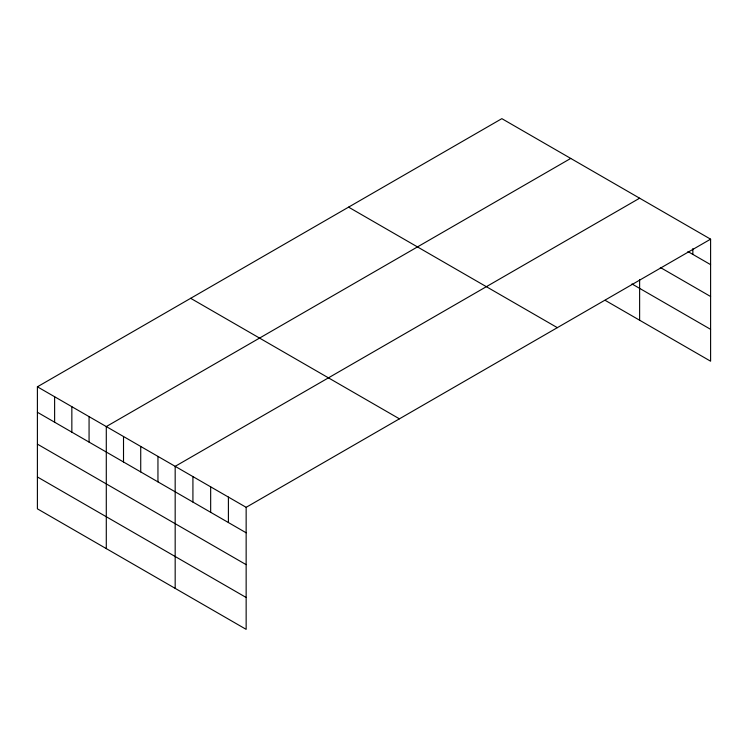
<?xml version="1.0" encoding="UTF-8"?>
<svg xmlns="http://www.w3.org/2000/svg" width="748" height="748" viewBox="0 0 748 748"><rect width="100%" height="100%" fill="white"/><g stroke="black" fill="none" stroke-linecap="round" stroke-linejoin="round"><path stroke-width="1.12" d="M37.4 386.8L246.148 507.322L246.148 629.349L37.4 508.827L37.4 386.8L501.852 118.652L710.6 239.173L710.6 361.2L605.179 300.341M570.733 158.426L106.291 426.575L106.291 548.602M639.624 198.201L175.172 466.341L175.172 588.367M246.148 507.322L710.6 239.173M687.926 251.552L710.6 264.642M660.325 267.475L710.6 296.507M631.966 283.941L710.6 329.335M348.577 207.14L557.335 327.661M190.665 298.312L399.423 418.833M37.4 412.27L246.148 532.791M37.4 444.134L246.148 564.656M37.4 476.962L246.148 597.484M692.854 248.607L692.854 254.395M639.624 279.602L639.624 320.219M228.402 497.074L228.402 522.543M210.665 486.836L210.665 512.296M192.919 476.588L192.919 502.058M157.95 456.402L157.95 481.871M140.727 446.463L140.727 471.923M123.514 436.514L123.514 461.984M89.068 416.627L89.068 442.096M71.845 406.688L71.845 432.157M54.623 396.739L54.623 422.209"/></g></svg>
